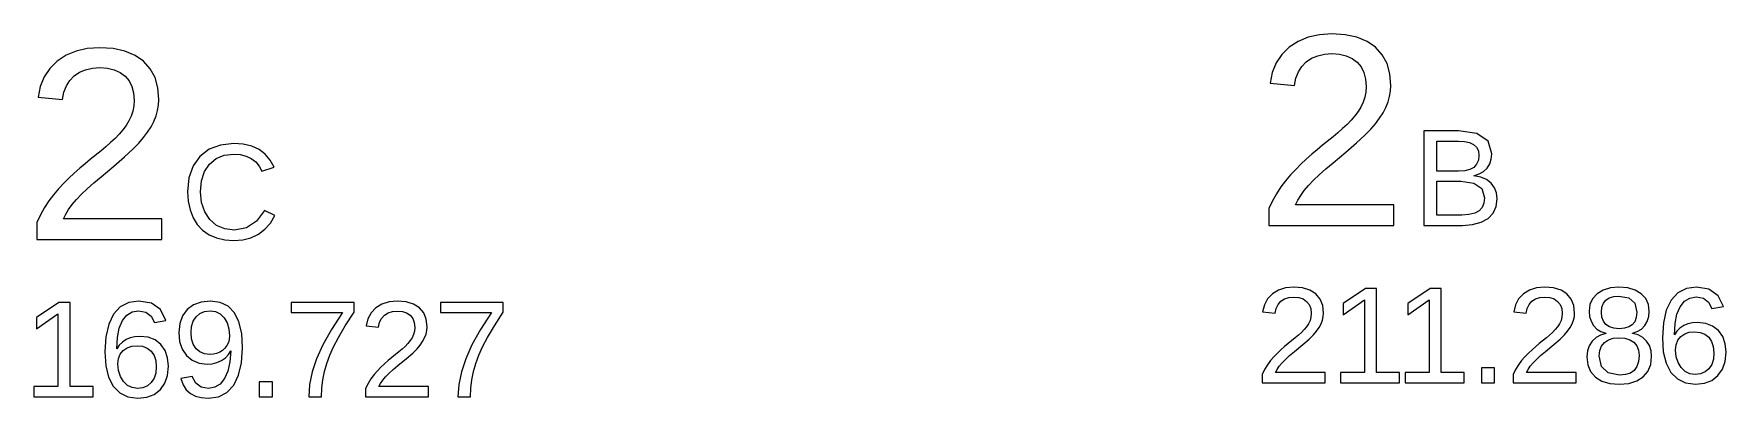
# Model space of a CAD drawing. Header units: metres. Extents: x 13 to 294, y -36 to 323.
# Drawn here: x 180.8 to 266.8, y -35.8 to -17.3 of the extents above; entities that cross this region are included whole.
import ezdxf

# ---------------------------------------------------------------- set-up
doc = ezdxf.new("R2010")
doc.units = ezdxf.units.M

msp = doc.modelspace()

# ---------------------------------------------------------------- linework, layer by layer
for p, q in [((184.121, -18.0171), (183.491, -18.0595)), ((184.803, -18.0599), (184.121, -18.0171)), ((244.558, -17.9863), (244.183, -18.3545)), ((245.008, -17.6896), (244.558, -17.9863)), ((245.518, -17.4778), (245.008, -17.6896)), ((246.088, -17.3506), (245.518, -17.4778)), ((246.717, -17.3083), (246.088, -17.3506)), ((247.399, -17.351), (246.717, -17.3083)), ((247.998, -17.4793), (247.399, -17.351)), ((248.512, -17.693), (247.998, -17.4793)), ((248.943, -17.9923), (248.512, -17.693)), ((249.284, -18.3702), (248.943, -17.9923)), ((181.962, -18.6951), (181.586, -19.0634)), ((182.412, -18.3985), (181.962, -18.6951)), ((182.921, -18.1866), (182.412, -18.3985)), ((183.491, -18.0595), (182.921, -18.1866)), ((185.401, -18.1881), (184.803, -18.0599)), ((185.916, -18.4019), (185.401, -18.1881)), ((186.347, -18.7011), (185.916, -18.4019)), ((186.687, -19.079), (186.347, -18.7011)), ((243.895, -18.7813), (243.695, -19.2665)), ((244.183, -18.3545), (243.895, -18.7813)), ((245.199, -18.9692), (245.426, -18.7363)), ((245.426, -18.7363), (245.697, -18.5508)), ((245.697, -18.5508), (246.003, -18.4183)), ((246.003, -18.4183), (246.343, -18.3388)), ((246.343, -18.3388), (246.717, -18.3123)), ((246.717, -18.3123), (247.107, -18.3396)), ((247.107, -18.3396), (247.451, -18.4215)), ((247.451, -18.4215), (247.75, -18.5581)), ((247.75, -18.5581), (248.004, -18.7493)), ((248.004, -18.7493), (248.207, -18.9895)), ((249.527, -18.82), (249.284, -18.3702)), ((249.673, -19.3417), (249.527, -18.82)), ((181.298, -19.4901), (181.099, -19.9754)), ((181.586, -19.0634), (181.298, -19.4901)), ((182.427, -19.9539), (182.602, -19.678)), ((182.602, -19.678), (182.83, -19.4451)), ((182.83, -19.4451), (183.101, -19.2596)), ((183.101, -19.2596), (183.406, -19.1271)), ((183.406, -19.1271), (183.746, -19.0476)), ((183.746, -19.0476), (184.121, -19.0211)), ((184.121, -19.0211), (184.51, -19.0484)), ((184.51, -19.0484), (184.854, -19.1304)), ((184.854, -19.1304), (185.154, -19.2669)), ((185.154, -19.2669), (185.408, -19.4581)), ((185.408, -19.4581), (185.611, -19.6983)), ((185.611, -19.6983), (185.756, -19.9829)), ((186.931, -19.5289), (186.687, -19.079)), ((187.077, -20.0506), (186.931, -19.5289)), ((243.695, -19.2665), (243.583, -19.8103)), ((244.83, -19.9253), (244.901, -19.5637)), ((244.901, -19.5637), (245.024, -19.245)), ((245.024, -19.245), (245.199, -18.9692)), ((248.207, -18.9895), (248.352, -19.274)), ((248.352, -19.274), (248.439, -19.603)), ((248.439, -19.603), (248.468, -19.9763)), ((249.722, -19.9353), (249.673, -19.3417)), ((181.099, -19.9754), (180.987, -20.5191)), ((180.987, -20.5191), (182.234, -20.6341)), ((182.234, -20.6341), (182.304, -20.2726)), ((182.304, -20.2726), (182.427, -19.9539)), ((185.756, -19.9829), (185.843, -20.3118)), ((185.843, -20.3118), (185.872, -20.6851)), ((187.126, -20.6441), (187.077, -20.0506)), ((243.583, -19.8103), (244.83, -19.9253)), ((248.401, -20.5308), (248.317, -20.7851)), ((248.451, -20.2611), (248.401, -20.5308)), ((248.468, -19.9763), (248.451, -20.2611)), ((249.579, -20.7683), (249.658, -20.4915)), ((249.658, -20.4915), (249.706, -20.2138)), ((249.706, -20.2138), (249.722, -19.9353)), ((185.72, -21.494), (185.603, -21.7331)), ((185.804, -21.2396), (185.72, -21.494)), ((185.855, -20.97), (185.804, -21.2396)), ((185.872, -20.6851), (185.855, -20.97)), ((186.871, -21.7531), (186.982, -21.4772)), ((186.982, -21.4772), (187.062, -21.2004)), ((187.062, -21.2004), (187.11, -20.9227)), ((187.11, -20.9227), (187.126, -20.6441)), ((247.888, -21.4763), (247.702, -21.6948)), ((248.054, -21.2528), (247.888, -21.4763)), ((248.199, -21.0243), (248.054, -21.2528)), ((248.317, -20.7851), (248.199, -21.0243)), ((249.15, -21.5955), (249.324, -21.3198)), ((249.324, -21.3198), (249.467, -21.0443)), ((249.467, -21.0443), (249.579, -20.7683)), ((185.292, -22.1851), (185.105, -22.4036)), ((185.458, -21.9616), (185.292, -22.1851)), ((185.603, -21.7331), (185.458, -21.9616)), ((186.348, -22.5802), (186.553, -22.3044)), ((186.553, -22.3044), (186.728, -22.0287)), ((186.728, -22.0287), (186.871, -21.7531)), ((247.033, -22.3303), (246.782, -22.5413)), ((247.27, -22.1193), (247.033, -22.3303)), ((247.494, -21.9083), (247.27, -22.1193)), ((247.702, -21.6948), (247.494, -21.9083)), ((248.399, -22.4606), (248.708, -22.1473)), ((248.708, -22.1473), (248.945, -21.8713)), ((248.945, -21.8713), (249.15, -21.5955)), ((253.154, -22.2363), (251.403, -22.2363)), ((251.403, -22.2363), (251.403, -27.0363)), ((254.096, -22.3662), (253.154, -22.2363)), ((184.436, -23.0391), (184.186, -23.2501)), ((184.674, -22.8281), (184.436, -23.0391)), ((184.898, -22.6171), (184.674, -22.8281)), ((185.105, -22.4036), (184.898, -22.6171)), ((185.379, -23.5584), (185.803, -23.1694)), ((185.803, -23.1694), (186.112, -22.8561)), ((186.112, -22.8561), (186.348, -22.5802)), ((189.678, -23.1696), (189.21, -23.5301)), ((190.252, -22.9532), (189.678, -23.1696)), ((190.933, -22.8811), (190.252, -22.9532)), ((191.417, -22.9148), (190.933, -22.8811)), ((191.846, -23.0158), (191.417, -22.9148)), ((192.218, -23.1841), (191.846, -23.0158)), ((192.531, -23.4185), (192.218, -23.1841)), ((245.975, -23.192), (245.701, -23.4252)), ((246.247, -22.9677), (245.975, -23.192)), ((246.782, -22.5413), (246.247, -22.9677)), ((247.437, -23.3141), (247.975, -22.8495)), ((247.975, -22.8495), (248.399, -22.4606)), ((252.054, -24.2843), (252.054, -22.7573)), ((252.054, -22.7573), (253.154, -22.7573)), ((253.154, -22.7573), (253.465, -22.7759)), ((253.465, -22.7759), (253.723, -22.8319)), ((253.723, -22.8319), (253.928, -22.9253)), ((253.928, -22.9253), (254.077, -23.0619)), ((254.077, -23.0619), (254.166, -23.2479)), ((254.662, -22.7558), (254.096, -22.3662)), ((254.85, -23.4053), (254.662, -22.7558)), ((183.379, -23.9009), (183.105, -24.134)), ((183.651, -23.6765), (183.379, -23.9009)), ((184.186, -23.2501), (183.651, -23.6765)), ((184.187, -24.5631), (184.84, -24.0229)), ((184.84, -24.0229), (185.379, -23.5584)), ((188.864, -24.018), (188.657, -24.6163)), ((189.21, -23.5301), (188.864, -24.018)), ((189.446, -24.3059), (189.694, -23.9231)), ((189.694, -23.9231), (190.03, -23.6392)), ((190.03, -23.6392), (190.445, -23.4689)), ((190.445, -23.4689), (190.94, -23.4121)), ((190.94, -23.4121), (191.264, -23.4372)), ((191.264, -23.4372), (191.558, -23.5126)), ((191.558, -23.5126), (191.821, -23.6381)), ((191.821, -23.6381), (192.045, -23.8104)), ((192.045, -23.8104), (192.225, -24.0274)), ((192.225, -24.0274), (192.36, -24.2891)), ((192.784, -23.7179), (192.531, -23.4185)), ((192.977, -24.0821), (192.784, -23.7179)), ((245.154, -23.921), (244.888, -24.1893)), ((245.426, -23.6673), (245.154, -23.921)), ((245.701, -23.4252), (245.426, -23.6673)), ((246.412, -24.1664), (246.783, -23.8543)), ((246.783, -23.8543), (247.437, -23.3141)), ((254.081, -23.9326), (253.937, -24.0873)), ((254.167, -23.7313), (254.081, -23.9326)), ((254.166, -23.2479), (254.196, -23.4833)), ((254.196, -23.4833), (254.167, -23.7313)), ((254.61, -24.1233), (254.743, -23.9142)), ((254.743, -23.9142), (254.823, -23.6748)), ((254.823, -23.6748), (254.85, -23.4053)), ((182.291, -24.8981), (182.032, -25.1809)), ((182.557, -24.6299), (182.291, -24.8981)), ((182.83, -24.3761), (182.557, -24.6299)), ((183.105, -24.134), (182.83, -24.3761)), ((183.484, -25.1716), (183.815, -24.8752)), ((183.815, -24.8752), (184.187, -24.5631)), ((188.657, -24.6163), (188.588, -25.3251)), ((189.249, -25.3241), (189.298, -24.7729)), ((189.298, -24.7729), (189.446, -24.3059)), ((192.36, -24.2891), (192.977, -24.0821)), ((244.375, -24.7693), (244.135, -25.0855)), ((244.628, -24.472), (244.375, -24.7693)), ((244.888, -24.1893), (244.628, -24.472)), ((245.537, -25.0083), (245.789, -24.7434)), ((245.789, -24.7434), (246.08, -24.4628)), ((246.08, -24.4628), (246.412, -24.1664)), ((253.154, -24.2843), (252.054, -24.2843)), ((252.054, -26.5153), (252.054, -24.7923)), ((252.054, -24.7923), (253.274, -24.7923)), ((253.474, -24.2624), (253.154, -24.2843)), ((253.274, -24.7923), (253.941, -24.8862)), ((253.735, -24.1967), (253.474, -24.2624)), ((253.937, -24.0873), (253.735, -24.1967)), ((253.933, -24.5123), (254.203, -24.425)), ((254.287, -24.5849), (253.933, -24.5123)), ((253.941, -24.8862), (254.341, -25.1678)), ((254.203, -24.425), (254.429, -24.2954)), ((254.582, -24.7123), (254.287, -24.5849)), ((254.429, -24.2954), (254.61, -24.1233)), ((254.819, -24.8943), (254.582, -24.7123)), ((254.992, -25.1219), (254.819, -24.8943)), ((181.538, -25.7943), (181.317, -26.1339)), ((181.779, -25.4781), (181.538, -25.7943)), ((182.032, -25.1809), (181.779, -25.4781)), ((182.726, -25.9717), (182.941, -25.7171)), ((182.941, -25.7171), (183.192, -25.4522)), ((183.192, -25.4522), (183.484, -25.1716)), ((188.588, -25.3251), (188.619, -25.8117)), ((189.3, -25.8724), (189.249, -25.3241)), ((243.711, -25.788), (243.528, -26.1743)), ((243.913, -25.425), (243.711, -25.788)), ((244.135, -25.0855), (243.913, -25.425)), ((244.871, -25.9983), (244.989, -25.7579)), ((244.989, -25.7579), (245.14, -25.5128)), ((245.14, -25.5128), (245.322, -25.2629)), ((245.322, -25.2629), (245.537, -25.0083)), ((254.341, -25.1678), (254.474, -25.6373)), ((254.474, -25.6373), (254.444, -25.9046)), ((255.096, -25.3863), (254.992, -25.1219)), ((255.079, -26.0817), (255.131, -25.6873)), ((255.131, -25.6873), (255.096, -25.3863)), ((181.115, -26.4968), (180.932, -26.8831)), ((181.317, -26.1339), (181.115, -26.4968)), ((182.275, -26.7071), (182.393, -26.4667)), ((182.393, -26.4667), (182.543, -26.2216)), ((182.543, -26.2216), (182.726, -25.9717)), ((188.619, -25.8117), (188.711, -26.2527)), ((188.711, -26.2527), (188.866, -26.6481)), ((188.866, -26.6481), (189.08, -26.9921)), ((189.454, -26.3441), (189.3, -25.8724)), ((189.712, -26.7391), (189.454, -26.3441)), ((192.49, -26.2731), (192.094, -26.8292)), ((193.021, -26.5391), (192.49, -26.2731)), ((192.796, -26.9202), (193.021, -26.5391)), ((243.528, -26.1743), (243.528, -27.0363)), ((249.872, -25.9983), (244.871, -25.9983)), ((249.872, -27.0363), (249.872, -25.9983)), ((253.326, -26.5153), (252.054, -26.5153)), ((253.69, -26.4908), (253.326, -26.5153)), ((253.981, -26.4175), (253.69, -26.4908)), ((254.2, -26.2953), (253.981, -26.4175)), ((254.352, -26.1239), (254.2, -26.2953)), ((254.444, -25.9046), (254.352, -26.1239)), ((254.662, -26.6813), (254.923, -26.413)), ((254.923, -26.413), (255.079, -26.0817)), ((180.932, -26.8831), (180.932, -27.7451)), ((187.276, -26.7071), (182.275, -26.7071)), ((187.276, -27.7451), (187.276, -26.7071)), ((189.08, -26.9921), (189.35, -27.2788)), ((189.35, -27.2788), (189.676, -27.5081)), ((189.676, -27.5081), (190.052, -27.6753)), ((190.057, -27.0363), (189.712, -26.7391)), ((190.476, -27.2147), (190.057, -27.0363)), ((190.967, -27.2741), (190.476, -27.2147)), ((191.586, -27.1629), (190.967, -27.2741)), ((192.094, -26.8292), (191.586, -27.1629)), ((191.807, -27.6651), (192.185, -27.4851)), ((192.185, -27.4851), (192.517, -27.2355)), ((192.517, -27.2355), (192.796, -26.9202)), ((243.528, -27.0363), (249.872, -27.0363)), ((251.403, -27.0363), (253.359, -27.0363)), ((253.359, -27.0363), (253.875, -26.9968)), ((253.875, -26.9968), (254.309, -26.8785)), ((254.309, -26.8785), (254.662, -26.6813)), ((180.932, -27.7451), (187.276, -27.7451)), ((190.052, -27.6753), (190.472, -27.7756)), ((190.472, -27.7756), (190.936, -27.8091)), ((190.936, -27.8091), (191.39, -27.7731)), ((191.39, -27.7731), (191.807, -27.6651)), ((182.048, -30.9451), (180.914, -31.7101)), ((182.614, -30.9451), (182.048, -30.9451)), ((182.614, -35.2241), (182.614, -30.9451)), ((186.105, -30.8811), (185.594, -30.9551)), ((186.744, -30.9897), (186.105, -30.8811)), ((189.278, -30.9286), (188.884, -31.0709)), ((189.747, -30.8811), (189.278, -30.9286)), ((190.24, -30.9469), (189.747, -30.8811)), ((190.647, -31.1442), (190.24, -30.9469)), ((197.042, -30.9451), (193.851, -30.9451)), ((193.851, -30.9451), (193.851, -31.4661)), ((197.042, -31.4421), (197.042, -30.9451)), ((198.824, -30.919), (198.462, -31.0327)), ((199.242, -30.8811), (198.824, -30.919)), ((199.691, -30.9191), (199.242, -30.8811)), ((200.065, -31.0331), (199.691, -30.9191)), ((204.621, -30.9451), (201.43, -30.9451)), ((201.43, -30.9451), (201.43, -31.4661)), ((204.621, -31.4421), (204.621, -30.9451)), ((243.457, -30.7661), (243.293, -31.0715)), ((243.7, -30.5133), (243.457, -30.7661)), ((244.009, -30.3238), (243.7, -30.5133)), ((243.989, -31.0504), (244.136, -30.8893)), ((244.372, -30.2101), (244.009, -30.3238)), ((244.136, -30.8893), (244.323, -30.7709)), ((244.323, -30.7709), (244.541, -30.6999)), ((244.789, -30.1723), (244.372, -30.2101)), ((244.541, -30.6999), (244.789, -30.6763)), ((245.238, -30.2103), (244.789, -30.1723)), ((244.789, -30.6763), (245.047, -30.7005)), ((245.047, -30.7005), (245.264, -30.7732)), ((245.612, -30.3243), (245.238, -30.2103)), ((245.264, -30.7732), (245.44, -30.8943)), ((245.44, -30.8943), (245.57, -31.0586)), ((245.911, -30.5143), (245.612, -30.3243)), ((246.129, -30.7742), (245.911, -30.5143)), ((246.26, -31.0978), (246.129, -30.7742)), ((248.433, -30.2363), (247.299, -31.0013)), ((247.299, -31.5803), (248.382, -30.8213)), ((248.382, -30.8213), (248.382, -34.5153)), ((248.999, -30.2363), (248.433, -30.2363)), ((248.999, -34.5153), (248.999, -30.2363)), ((251.717, -30.2363), (250.583, -31.0013)), ((250.583, -31.5803), (251.666, -30.8213)), ((251.666, -30.8213), (251.666, -34.5153)), ((252.283, -30.2363), (251.717, -30.2363)), ((252.283, -34.5153), (252.283, -30.2363)), ((256.212, -30.7661), (256.048, -31.0715)), ((256.455, -30.5133), (256.212, -30.7661)), ((256.764, -30.3238), (256.455, -30.5133)), ((256.744, -31.0504), (256.891, -30.8893)), ((257.127, -30.2101), (256.764, -30.3238)), ((256.891, -30.8893), (257.078, -30.7709)), ((257.078, -30.7709), (257.295, -30.6999)), ((257.544, -30.1723), (257.127, -30.2101)), ((257.295, -30.6999), (257.544, -30.6763)), ((257.993, -30.2103), (257.544, -30.1723)), ((257.544, -30.6763), (257.802, -30.7005)), ((257.802, -30.7005), (258.019, -30.7732)), ((258.367, -30.3243), (257.993, -30.2103)), ((258.019, -30.7732), (258.195, -30.8943)), ((258.195, -30.8943), (258.325, -31.0586)), ((258.666, -30.5143), (258.367, -30.3243)), ((258.884, -30.7742), (258.666, -30.5143)), ((259.015, -31.0978), (258.884, -30.7742)), ((259.974, -30.762), (259.836, -31.058)), ((260.203, -30.5123), (259.974, -30.762)), ((260.51, -30.3234), (260.203, -30.5123)), ((260.88, -30.21), (260.51, -30.3234)), ((260.518, -30.9906), (260.645, -30.8323)), ((260.645, -30.8323), (260.821, -30.7189)), ((260.821, -30.7189), (261.043, -30.6509)), ((261.312, -30.1723), (260.88, -30.21)), ((261.043, -30.6509), (261.312, -30.6283)), ((261.754, -30.2094), (261.312, -30.1723)), ((261.312, -30.6283), (261.813, -30.7186)), ((262.129, -30.3207), (261.754, -30.2094)), ((261.813, -30.7186), (262.114, -30.9896)), ((262.438, -30.5063), (262.129, -30.3207)), ((262.668, -30.7544), (262.438, -30.5063)), ((262.805, -31.0547), (262.668, -30.7544)), ((263.966, -30.8383), (263.717, -31.3465)), ((264.308, -30.4683), (263.966, -30.8383)), ((264.734, -30.2463), (264.308, -30.4683)), ((264.418, -31.1643), (264.639, -30.8893)), ((264.639, -30.8893), (264.912, -30.7243)), ((265.245, -30.1723), (264.734, -30.2463)), ((264.912, -30.7243), (265.239, -30.6693)), ((265.239, -30.6693), (265.602, -30.7344)), ((265.884, -30.2808), (265.245, -30.1723)), ((265.602, -30.7344), (265.868, -30.9297)), ((265.868, -30.9297), (266.037, -31.2553)), ((266.343, -30.6065), (265.884, -30.2808)), ((266.623, -31.1493), (266.343, -30.6065)), ((180.914, -32.2891), (181.997, -31.5301)), ((180.914, -31.7101), (180.914, -32.2891)), ((181.997, -31.5301), (181.997, -35.2241)), ((184.826, -31.5471), (184.576, -32.0553)), ((185.167, -31.1771), (184.826, -31.5471)), ((185.594, -30.9551), (185.167, -31.1771)), ((185.278, -31.8731), (185.498, -31.5981)), ((185.498, -31.5981), (185.772, -31.4331)), ((185.772, -31.4331), (186.099, -31.3781)), ((186.099, -31.3781), (186.461, -31.4432)), ((186.461, -31.4432), (186.727, -31.6385)), ((186.727, -31.6385), (186.897, -31.9641)), ((187.203, -31.3153), (186.744, -30.9897)), ((187.483, -31.8581), (187.203, -31.3153)), ((188.328, -31.6275), (188.186, -32.0179)), ((188.564, -31.3081), (188.328, -31.6275)), ((188.884, -31.0709), (188.564, -31.3081)), ((188.876, -31.8964), (189.02, -31.6751)), ((189.02, -31.6751), (189.213, -31.5101)), ((189.213, -31.5101), (189.449, -31.4111)), ((189.449, -31.4111), (189.726, -31.3781)), ((189.726, -31.3781), (190.007, -31.4168)), ((190.007, -31.4168), (190.247, -31.5328)), ((190.247, -31.5328), (190.446, -31.7261)), ((190.446, -31.7261), (190.595, -31.9823)), ((190.967, -31.4731), (190.647, -31.1442)), ((191.197, -31.9332), (190.967, -31.4731)), ((193.851, -31.4661), (196.449, -31.4661)), ((196.449, -31.4661), (195.895, -32.3152)), ((196.596, -32.1374), (197.042, -31.4421)), ((197.746, -31.7803), (197.66, -32.1381)), ((197.91, -31.475), (197.746, -31.7803)), ((198.152, -31.2221), (197.91, -31.475)), ((198.462, -31.0327), (198.152, -31.2221)), ((198.341, -31.9586), (198.441, -31.7592)), ((198.441, -31.7592), (198.589, -31.5981)), ((198.589, -31.5981), (198.775, -31.4798)), ((198.775, -31.4798), (198.993, -31.4088)), ((198.993, -31.4088), (199.242, -31.3851)), ((199.242, -31.3851), (199.499, -31.4093)), ((199.499, -31.4093), (199.716, -31.482)), ((199.716, -31.482), (199.893, -31.6031)), ((199.893, -31.6031), (200.022, -31.7674)), ((200.022, -31.7674), (200.1, -31.9711)), ((200.363, -31.2231), (200.065, -31.0331)), ((200.582, -31.483), (200.363, -31.2231)), ((200.713, -31.8067), (200.582, -31.483)), ((200.757, -32.1941), (200.713, -31.8067)), ((201.43, -31.4661), (204.028, -31.4661)), ((204.028, -31.4661), (203.473, -32.3152)), ((204.174, -32.1374), (204.621, -31.4421)), ((243.293, -31.0715), (243.208, -31.4293)), ((243.208, -31.4293), (243.835, -31.4873)), ((243.835, -31.4873), (243.889, -31.2497)), ((243.889, -31.2497), (243.989, -31.0504)), ((245.57, -31.0586), (245.648, -31.2623)), ((245.659, -31.6937), (245.614, -31.8684)), ((245.648, -31.2623), (245.674, -31.5053)), ((245.674, -31.5053), (245.659, -31.6937)), ((246.247, -31.8559), (246.29, -31.6709)), ((246.304, -31.4853), (246.26, -31.0978)), ((246.29, -31.6709), (246.304, -31.4853)), ((247.299, -31.0013), (247.299, -31.5803)), ((250.583, -31.0013), (250.583, -31.5803)), ((256.048, -31.0715), (255.963, -31.4293)), ((255.963, -31.4293), (256.59, -31.4873)), ((256.59, -31.4873), (256.643, -31.2497)), ((256.643, -31.2497), (256.744, -31.0504)), ((258.325, -31.0586), (258.403, -31.2623)), ((258.414, -31.6937), (258.369, -31.8684)), ((258.403, -31.2623), (258.429, -31.5053)), ((258.429, -31.5053), (258.414, -31.6937)), ((259.002, -31.8559), (259.045, -31.6709)), ((259.059, -31.4853), (259.015, -31.0978)), ((259.045, -31.6709), (259.059, -31.4853)), ((259.836, -31.058), (259.79, -31.4003)), ((259.79, -31.4003), (259.815, -31.6627)), ((259.815, -31.6627), (259.891, -31.902)), ((260.416, -31.4413), (260.442, -31.1936)), ((260.442, -31.6936), (260.416, -31.4413)), ((260.442, -31.1936), (260.518, -30.9906)), ((260.521, -31.9026), (260.442, -31.6936)), ((262.189, -31.7106), (262.112, -31.9253)), ((262.114, -30.9896), (262.214, -31.4413)), ((262.214, -31.4413), (262.189, -31.7106)), ((262.749, -31.909), (262.826, -31.6697)), ((262.851, -31.4073), (262.805, -31.0547)), ((262.826, -31.6697), (262.851, -31.4073)), ((263.717, -31.3465), (263.567, -31.9832)), ((264.159, -32.0212), (264.256, -31.5435)), ((264.256, -31.5435), (264.418, -31.1643)), ((266.037, -31.2553), (266.623, -31.1493)), ((184.576, -32.0553), (184.427, -32.692)), ((185.019, -32.73), (185.116, -32.2523)), ((185.116, -32.2523), (185.278, -31.8731)), ((186.161, -32.6731), (185.907, -32.6911)), ((186.577, -32.7188), (186.161, -32.6731)), ((186.897, -31.9641), (187.483, -31.8581)), ((188.186, -32.0179), (188.139, -32.4791)), ((188.139, -32.4791), (188.182, -32.9307)), ((188.762, -32.4791), (188.79, -32.1644)), ((188.79, -32.7998), (188.762, -32.4791)), ((188.79, -32.1644), (188.876, -31.8964)), ((190.595, -31.9823), (190.685, -32.2883)), ((190.685, -32.2883), (190.715, -32.6441)), ((190.715, -32.6441), (190.7, -32.8229)), ((191.336, -32.5256), (191.197, -31.9332)), ((191.382, -33.2501), (191.336, -32.5256)), ((195.895, -32.3152), (195.457, -33.0959)), ((196.247, -32.7248), (196.596, -32.1374)), ((197.66, -32.1381), (198.287, -32.1961)), ((198.287, -32.1961), (198.341, -31.9586)), ((200.066, -32.5772), (199.99, -32.7381)), ((200.111, -32.4026), (200.066, -32.5772)), ((200.1, -31.9711), (200.126, -32.2141)), ((200.126, -32.2141), (200.111, -32.4026)), ((200.627, -32.7491), (200.699, -32.5648)), ((200.699, -32.5648), (200.742, -32.3798)), ((200.742, -32.3798), (200.757, -32.1941)), ((203.473, -32.3152), (203.035, -33.0959)), ((203.825, -32.7248), (204.174, -32.1374)), ((245.031, -32.6119), (244.866, -32.7526)), ((245.183, -32.4713), (245.031, -32.6119)), ((245.32, -32.3284), (245.183, -32.4713)), ((245.439, -32.181), (245.32, -32.3284)), ((245.538, -32.0293), (245.439, -32.181)), ((245.614, -31.8684), (245.538, -32.0293)), ((245.571, -32.8083), (245.792, -32.5913)), ((245.792, -32.5913), (245.948, -32.4074)), ((245.948, -32.4074), (246.075, -32.2237)), ((246.075, -32.2237), (246.175, -32.0403)), ((246.175, -32.0403), (246.247, -31.8559)), ((257.785, -32.6119), (257.621, -32.7526)), ((257.938, -32.4713), (257.785, -32.6119)), ((258.075, -32.3284), (257.938, -32.4713)), ((258.194, -32.181), (258.075, -32.3284)), ((258.293, -32.0293), (258.194, -32.181)), ((258.369, -31.8684), (258.293, -32.0293)), ((258.326, -32.8083), (258.547, -32.5913)), ((258.547, -32.5913), (258.702, -32.4074)), ((258.702, -32.4074), (258.83, -32.2237)), ((258.83, -32.2237), (258.93, -32.0403)), ((258.93, -32.0403), (259.002, -31.8559)), ((259.891, -31.902), (260.018, -32.1183)), ((260.018, -32.1183), (260.189, -32.2984)), ((260.376, -32.6025), (260.145, -32.7315)), ((260.189, -32.2984), (260.396, -32.4307)), ((260.64, -32.5293), (260.376, -32.6025)), ((260.396, -32.4307), (260.64, -32.5153)), ((260.652, -32.0683), (260.521, -31.9026)), ((260.64, -32.5153), (260.64, -32.5293)), ((260.831, -32.1883), (260.652, -32.0683)), ((261.053, -32.2603), (260.831, -32.1883)), ((261.318, -32.2843), (261.053, -32.2603)), ((261.587, -32.2621), (261.318, -32.2843)), ((261.809, -32.1958), (261.587, -32.2621)), ((261.985, -32.0853), (261.809, -32.1958)), ((262.112, -31.9253), (261.985, -32.0853)), ((261.994, -32.5093), (262.241, -32.4319)), ((261.994, -32.5233), (261.994, -32.5093)), ((262.28, -32.5994), (261.994, -32.5233)), ((262.241, -32.4319), (262.45, -32.3039)), ((262.52, -32.729), (262.28, -32.5994)), ((262.45, -32.3039), (262.621, -32.1253)), ((262.621, -32.1253), (262.749, -31.909)), ((263.567, -31.9832), (263.517, -32.7483)), ((264.127, -32.5973), (264.159, -32.0212)), ((264.254, -32.4072), (264.127, -32.5973)), ((264.412, -32.2502), (264.254, -32.4072)), ((264.6, -32.1263), (264.412, -32.2502)), ((264.455, -32.6843), (264.652, -32.547)), ((264.814, -32.0363), (264.6, -32.1263)), ((264.652, -32.547), (264.885, -32.4647)), ((265.048, -31.9823), (264.814, -32.0363)), ((264.885, -32.4647), (265.156, -32.4373)), ((265.301, -31.9643), (265.048, -31.9823)), ((265.156, -32.4373), (265.441, -32.4682)), ((265.717, -32.0099), (265.301, -31.9643)), ((265.441, -32.4682), (265.681, -32.5608)), ((265.681, -32.5608), (265.875, -32.7153)), ((266.071, -32.1469), (265.717, -32.0099)), ((266.364, -32.3753), (266.071, -32.1469)), ((266.582, -32.6807), (266.364, -32.3753)), ((184.427, -32.692), (184.377, -33.4571)), ((184.377, -33.4571), (184.425, -34.1623)), ((184.987, -33.3061), (185.019, -32.73)), ((185.114, -33.116), (184.987, -33.3061)), ((185.272, -32.959), (185.114, -33.116)), ((185.166, -33.5778), (185.315, -33.3931)), ((185.46, -32.8351), (185.272, -32.959)), ((185.315, -33.3931), (185.511, -33.2559)), ((185.674, -32.7451), (185.46, -32.8351)), ((185.511, -33.2559), (185.745, -33.1736)), ((185.907, -32.6911), (185.674, -32.7451)), ((185.745, -33.1736), (186.016, -33.1461)), ((186.016, -33.1461), (186.301, -33.177)), ((186.301, -33.177), (186.54, -33.2697)), ((186.54, -33.2697), (186.735, -33.4241)), ((186.931, -32.8558), (186.577, -32.7188)), ((186.735, -33.4241), (186.879, -33.6356)), ((187.224, -33.0841), (186.931, -32.8558)), ((187.442, -33.3896), (187.224, -33.0841)), ((187.573, -33.7579), (187.442, -33.3896)), ((188.182, -32.9307), (188.313, -33.3187)), ((188.313, -33.3187), (188.53, -33.6431)), ((188.876, -33.0724), (188.79, -32.7998)), ((189.02, -33.2971), (188.876, -33.0724)), ((189.213, -33.4638), (189.02, -33.2971)), ((189.446, -33.5638), (189.213, -33.4638)), ((190.219, -33.4781), (190.061, -33.5442)), ((190.362, -33.3878), (190.219, -33.4781)), ((190.483, -33.2754), (190.362, -33.3878)), ((190.582, -33.1411), (190.483, -33.2754)), ((190.656, -32.9886), (190.582, -33.1411)), ((190.7, -32.8229), (190.656, -32.9886)), ((190.663, -33.5943), (190.776, -33.4031)), ((190.776, -33.4031), (190.735, -33.9693)), ((191.331, -34.0093), (191.382, -33.2501)), ((195.457, -33.0959), (195.135, -33.8081)), ((195.808, -33.6269), (195.994, -33.2041)), ((195.994, -33.2041), (196.247, -32.7248)), ((199.319, -33.4614), (198.96, -33.7468)), ((199.483, -33.3208), (199.319, -33.4614)), ((199.635, -33.1801), (199.483, -33.3208)), ((199.773, -33.0372), (199.635, -33.1801)), ((199.7, -33.8014), (200.024, -33.5171)), ((199.891, -32.8899), (199.773, -33.0372)), ((199.99, -32.7381), (199.891, -32.8899)), ((200.024, -33.5171), (200.244, -33.3001)), ((200.244, -33.3001), (200.4, -33.1162)), ((200.4, -33.1162), (200.528, -32.9326)), ((200.528, -32.9326), (200.627, -32.7491)), ((203.035, -33.0959), (202.714, -33.8081)), ((203.386, -33.6269), (203.573, -33.2041)), ((203.573, -33.2041), (203.825, -32.7248)), ((243.957, -33.5218), (243.78, -33.7055)), ((244.139, -33.3513), (243.957, -33.5218)), ((244.324, -33.1906), (244.139, -33.3513)), ((244.508, -33.0379), (244.324, -33.1906)), ((244.866, -32.7526), (244.508, -33.0379)), ((244.575, -33.65), (244.82, -33.4443)), ((244.82, -33.4443), (245.247, -33.0926)), ((245.247, -33.0926), (245.571, -32.8083)), ((256.711, -33.5218), (256.534, -33.7055)), ((256.894, -33.3513), (256.711, -33.5218)), ((257.079, -33.1906), (256.894, -33.3513)), ((257.262, -33.0379), (257.079, -33.1906)), ((257.621, -32.7526), (257.262, -33.0379)), ((257.33, -33.65), (257.575, -33.4443)), ((257.575, -33.4443), (258.002, -33.0926)), ((258.002, -33.0926), (258.326, -32.8083)), ((259.707, -33.4083), (259.677, -33.7043)), ((259.797, -33.1456), (259.707, -33.4083)), ((259.947, -32.9163), (259.797, -33.1456)), ((260.145, -32.7315), (259.947, -32.9163)), ((260.311, -33.6533), (260.341, -33.3908)), ((260.341, -33.3908), (260.429, -33.1688)), ((260.429, -33.1688), (260.576, -32.9873)), ((260.576, -32.9873), (260.776, -32.8523)), ((260.776, -32.8523), (261.021, -32.7713)), ((261.021, -32.7713), (261.312, -32.7443)), ((261.312, -32.7443), (261.611, -32.7694)), ((261.611, -32.7694), (261.862, -32.8447)), ((261.862, -32.8447), (262.065, -32.9703)), ((262.065, -32.9703), (262.215, -33.1446)), ((262.215, -33.1446), (262.304, -33.3676)), ((262.304, -33.3676), (262.334, -33.6393)), ((262.714, -32.9123), (262.52, -32.729)), ((262.857, -33.1391), (262.714, -32.9123)), ((262.943, -33.4012), (262.857, -33.1391)), ((262.971, -33.6983), (262.943, -33.4012)), ((263.517, -32.7483), (263.565, -33.4535)), ((263.565, -33.4535), (263.709, -34.0372)), ((264.188, -33.3623), (264.218, -33.0949)), ((264.219, -33.7049), (264.188, -33.3623)), ((264.218, -33.0949), (264.307, -32.8689)), ((264.307, -32.8689), (264.455, -32.6843)), ((265.875, -32.7153), (266.019, -32.9267)), ((266.019, -32.9267), (266.105, -33.1904)), ((266.105, -33.1904), (266.134, -33.5063)), ((266.134, -33.5063), (266.106, -33.8239)), ((266.713, -33.049), (266.582, -32.6807)), ((266.711, -33.9458), (266.757, -33.4803)), ((266.757, -33.4803), (266.713, -33.049)), ((184.425, -34.1623), (184.569, -34.746)), ((185.048, -34.0711), (185.077, -33.8038)), ((185.079, -34.4138), (185.048, -34.0711)), ((185.077, -33.8038), (185.166, -33.5778)), ((186.879, -33.6356), (186.965, -33.8992)), ((186.965, -33.8992), (186.994, -34.2151)), ((186.994, -34.2151), (186.965, -34.5328)), ((187.571, -34.6547), (187.617, -34.1891)), ((187.617, -34.1891), (187.573, -33.7579)), ((188.53, -33.6431), (188.82, -33.8864)), ((188.82, -33.8864), (189.168, -34.0324)), ((189.168, -34.0324), (189.574, -34.0811)), ((189.72, -33.5971), (189.446, -33.5638)), ((189.574, -34.0811), (189.832, -34.0605)), ((189.894, -33.5839), (189.72, -33.5971)), ((189.832, -34.0605), (190.076, -33.9989)), ((190.061, -33.5442), (189.894, -33.5839)), ((190.076, -33.9989), (190.306, -33.8961)), ((190.306, -33.8961), (190.506, -33.7587)), ((190.506, -33.7587), (190.663, -33.5943)), ((190.735, -33.9693), (190.633, -34.4413)), ((191.18, -34.6417), (191.331, -34.0093)), ((195.135, -33.8081), (194.917, -34.4753)), ((195.536, -34.4611), (195.655, -34.0459)), ((195.655, -34.0459), (195.808, -33.6269)), ((198.409, -34.2307), (198.232, -34.4143)), ((198.591, -34.0601), (198.409, -34.2307)), ((198.776, -33.8994), (198.591, -34.0601)), ((198.96, -33.7468), (198.776, -33.8994)), ((198.817, -34.5509), (199.027, -34.3589)), ((199.027, -34.3589), (199.272, -34.1531)), ((199.272, -34.1531), (199.7, -33.8014)), ((202.714, -33.8081), (202.495, -34.4753)), ((203.115, -34.4611), (203.233, -34.0459)), ((203.233, -34.0459), (203.386, -33.6269)), ((243.306, -34.3494), (243.181, -34.6043)), ((243.449, -34.1154), (243.306, -34.3494)), ((243.608, -33.9023), (243.449, -34.1154)), ((243.78, -33.7055), (243.608, -33.9023)), ((243.855, -34.5153), (243.938, -34.3545)), ((243.938, -34.3545), (244.05, -34.1895)), ((244.05, -34.1895), (244.191, -34.0203)), ((244.191, -34.0203), (244.365, -33.842)), ((244.365, -33.842), (244.575, -33.65)), ((254.985, -34.2683), (254.321, -34.2683)), ((254.321, -34.2683), (254.321, -35.0363)), ((254.985, -35.0363), (254.985, -34.2683)), ((256.061, -34.3494), (255.936, -34.6043)), ((256.204, -34.1154), (256.061, -34.3494)), ((256.363, -33.9023), (256.204, -34.1154)), ((256.534, -33.7055), (256.363, -33.9023)), ((256.61, -34.5153), (256.693, -34.3545)), ((256.693, -34.3545), (256.805, -34.1895)), ((256.805, -34.1895), (256.946, -34.0203)), ((256.946, -34.0203), (257.12, -33.842)), ((257.12, -33.842), (257.33, -33.65)), ((259.677, -33.7043), (259.726, -34.1164)), ((259.726, -34.1164), (259.871, -34.4607)), ((260.425, -34.2016), (260.311, -33.6533)), ((260.765, -34.5306), (260.425, -34.2016)), ((262.224, -34.2104), (262.086, -34.4013)), ((262.307, -33.9564), (262.224, -34.2104)), ((262.334, -33.6393), (262.307, -33.9564)), ((262.782, -34.4512), (262.924, -34.1072)), ((262.924, -34.1072), (262.971, -33.6983)), ((263.709, -34.0372), (263.949, -34.4993)), ((264.311, -34.0036), (264.219, -33.7049)), ((264.465, -34.2583), (264.311, -34.0036)), ((264.668, -34.4516), (264.465, -34.2583)), ((265.879, -34.3133), (265.688, -34.476)), ((266.021, -34.0929), (265.879, -34.3133)), ((266.106, -33.8239), (266.021, -34.0929)), ((266.342, -34.6663), (266.573, -34.3412)), ((266.573, -34.3412), (266.711, -33.9458)), ((181.997, -35.2241), (180.774, -35.2241)), ((180.774, -35.2241), (180.774, -35.7451)), ((183.782, -35.2241), (182.614, -35.2241)), ((183.782, -35.7451), (183.782, -35.2241)), ((184.569, -34.746), (184.809, -35.2081)), ((184.809, -35.2081), (185.139, -35.542)), ((185.171, -34.7124), (185.079, -34.4138)), ((185.325, -34.9671), (185.171, -34.7124)), ((185.527, -35.1604), (185.325, -34.9671)), ((185.764, -35.2764), (185.527, -35.1604)), ((186.547, -35.1849), (186.313, -35.2825)), ((186.739, -35.0221), (186.547, -35.1849)), ((186.88, -34.8018), (186.739, -35.0221)), ((186.965, -34.5328), (186.88, -34.8018)), ((187.202, -35.3751), (187.432, -35.05)), ((187.432, -35.05), (187.571, -34.6547)), ((188.824, -34.7161), (188.238, -34.8081)), ((188.238, -34.8081), (188.357, -35.1278)), ((188.357, -35.1278), (188.52, -35.3828)), ((188.997, -35.0489), (188.824, -34.7161)), ((189.27, -35.2485), (188.997, -35.0489)), ((189.643, -35.3151), (189.27, -35.2485)), ((190.247, -35.0947), (189.972, -35.26)), ((190.469, -34.8191), (190.247, -35.0947)), ((190.633, -34.4413), (190.469, -34.8191)), ((190.581, -35.5149), (190.927, -35.1471)), ((190.927, -35.1471), (191.18, -34.6417)), ((192.894, -34.9771), (192.23, -34.9771)), ((192.23, -34.9771), (192.23, -35.7451)), ((192.894, -35.7451), (192.894, -34.9771)), ((194.786, -35.121), (194.742, -35.7451)), ((194.917, -34.4753), (194.786, -35.121)), ((195.4, -35.3073), (195.451, -34.8793)), ((195.451, -34.8793), (195.536, -34.4611)), ((197.759, -35.0582), (197.633, -35.3131)), ((197.901, -34.8242), (197.759, -35.0582)), ((198.061, -34.6111), (197.901, -34.8242)), ((198.232, -34.4143), (198.061, -34.6111)), ((198.307, -35.2241), (198.391, -35.0633)), ((200.831, -35.2241), (198.307, -35.2241)), ((198.391, -35.0633), (198.503, -34.8983)), ((198.503, -34.8983), (198.643, -34.7291)), ((198.643, -34.7291), (198.817, -34.5509)), ((200.831, -35.7451), (200.831, -35.2241)), ((202.364, -35.121), (202.321, -35.7451)), ((202.495, -34.4753), (202.364, -35.121)), ((202.979, -35.3073), (203.03, -34.8793)), ((203.03, -34.8793), (203.115, -34.4611)), ((243.181, -34.6043), (243.181, -35.0363)), ((243.181, -35.0363), (246.379, -35.0363)), ((246.379, -34.5153), (243.855, -34.5153)), ((246.379, -35.0363), (246.379, -34.5153)), ((248.382, -34.5153), (247.159, -34.5153)), ((247.159, -34.5153), (247.159, -35.0363)), ((247.159, -35.0363), (250.167, -35.0363)), ((250.167, -34.5153), (248.999, -34.5153)), ((250.167, -35.0363), (250.167, -34.5153)), ((251.666, -34.5153), (250.443, -34.5153)), ((250.443, -34.5153), (250.443, -35.0363)), ((250.443, -35.0363), (253.451, -35.0363)), ((253.451, -34.5153), (252.283, -34.5153)), ((253.451, -35.0363), (253.451, -34.5153)), ((254.321, -35.0363), (254.985, -35.0363)), ((255.936, -34.6043), (255.936, -35.0363)), ((255.936, -35.0363), (259.134, -35.0363)), ((259.134, -34.5153), (256.61, -34.5153)), ((259.134, -35.0363), (259.134, -34.5153)), ((259.871, -34.4607), (260.114, -34.7373)), ((260.114, -34.7373), (260.443, -34.9389)), ((260.443, -34.9389), (260.847, -35.0599)), ((261.333, -34.6403), (260.765, -34.5306)), ((260.847, -35.0599), (261.326, -35.1003)), ((261.326, -35.1003), (261.815, -35.0591)), ((261.642, -34.6137), (261.333, -34.6403)), ((261.893, -34.534), (261.642, -34.6137)), ((261.815, -35.0591), (262.222, -34.9358)), ((262.086, -34.4013), (261.893, -34.534)), ((262.222, -34.9358), (262.546, -34.7303)), ((262.546, -34.7303), (262.782, -34.4512)), ((263.949, -34.4993), (264.28, -34.8331)), ((264.28, -34.8331), (264.696, -35.0335)), ((264.905, -34.5676), (264.668, -34.4516)), ((264.696, -35.0335), (265.197, -35.1003)), ((265.176, -34.6063), (264.905, -34.5676)), ((265.453, -34.5737), (265.176, -34.6063)), ((265.197, -35.1003), (265.649, -35.052)), ((265.688, -34.476), (265.453, -34.5737)), ((265.649, -35.052), (266.03, -34.9074)), ((266.03, -34.9074), (266.342, -34.6663)), ((180.774, -35.7451), (183.782, -35.7451)), ((185.139, -35.542), (185.555, -35.7423)), ((185.555, -35.7423), (186.057, -35.8091)), ((186.036, -35.3151), (185.764, -35.2764)), ((186.313, -35.2825), (186.036, -35.3151)), ((186.057, -35.8091), (186.508, -35.7609)), ((186.508, -35.7609), (186.89, -35.6162)), ((186.89, -35.6162), (187.202, -35.3751)), ((188.52, -35.3828), (188.726, -35.5731)), ((188.726, -35.5731), (188.979, -35.7042)), ((188.979, -35.7042), (189.281, -35.7829)), ((189.281, -35.7829), (189.633, -35.8091)), ((189.633, -35.8091), (190.15, -35.7355)), ((189.972, -35.26), (189.643, -35.3151)), ((190.15, -35.7355), (190.581, -35.5149)), ((192.23, -35.7451), (192.894, -35.7451)), ((194.742, -35.7451), (195.383, -35.7451)), ((195.383, -35.7451), (195.4, -35.3073)), ((197.633, -35.3131), (197.633, -35.7451)), ((197.633, -35.7451), (200.831, -35.7451)), ((202.321, -35.7451), (202.962, -35.7451)), ((202.962, -35.7451), (202.979, -35.3073))]:
    msp.add_line(p, q)

doc.saveas('drawing.dxf')
